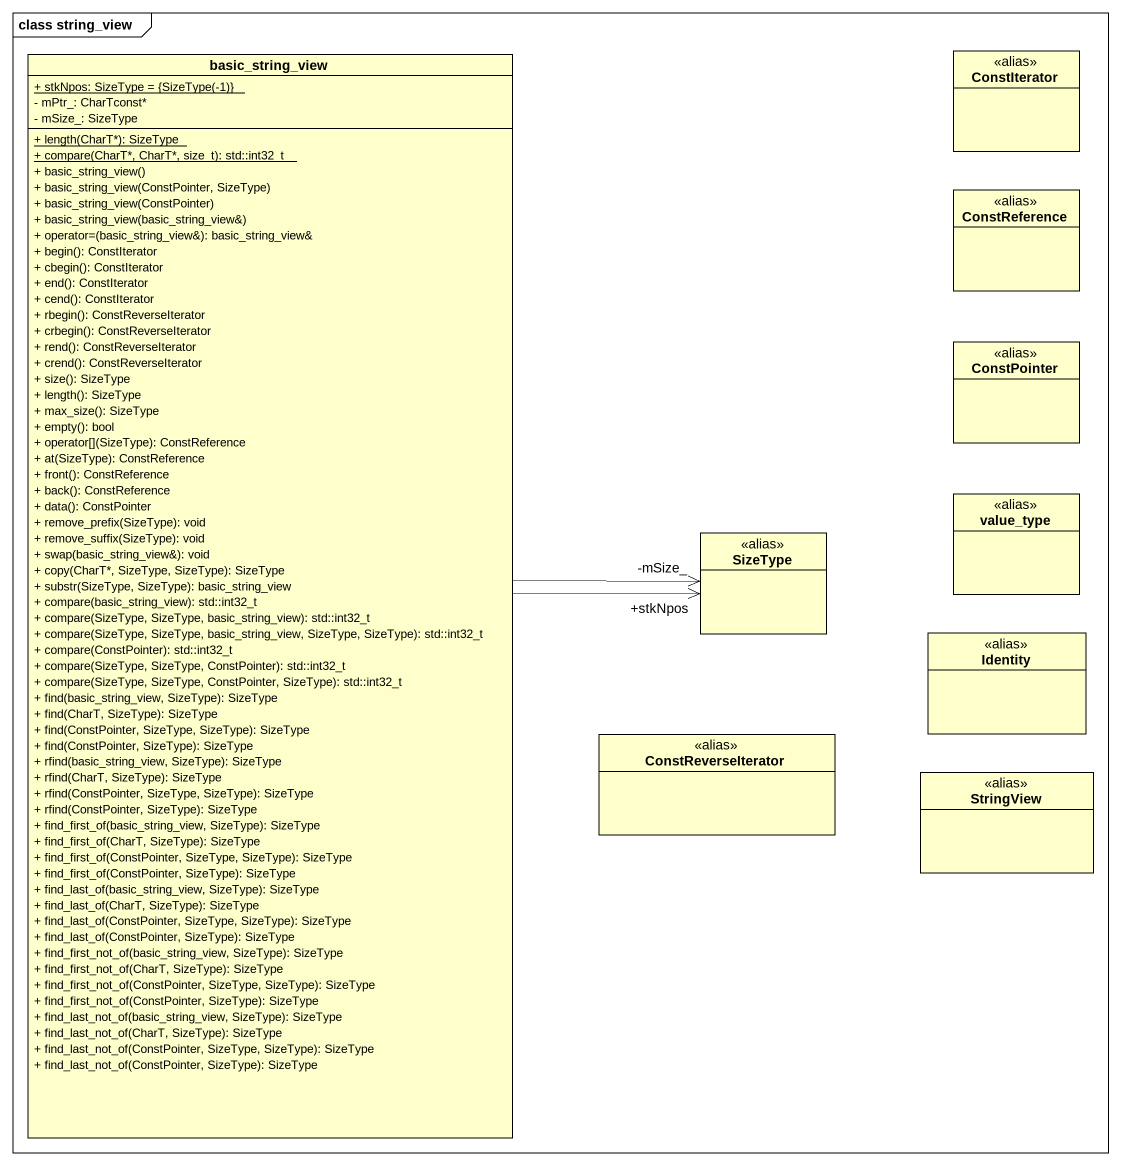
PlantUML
@startuml
mainframe class string_view
hide circle
hide empty members
skinparam classAttributeIconSize 0
class basic_string_view {
  {static} {field} + stkNpos: SizeType = {SizeType(-1)}
  - mPtr_: CharTconst*
  - mSize_: SizeType
  {static} + length(CharT*): SizeType
  {static} + compare(CharT*, CharT*, size_t): std::int32_t
  + basic_string_view()
  + basic_string_view(ConstPointer, SizeType)
  + basic_string_view(ConstPointer)
  + basic_string_view(basic_string_view&)
  + operator=(basic_string_view&): basic_string_view&
  + begin(): ConstIterator
  + cbegin(): ConstIterator
  + end(): ConstIterator
  + cend(): ConstIterator
  + rbegin(): ConstReverseIterator
  + crbegin(): ConstReverseIterator
  + rend(): ConstReverseIterator
  + crend(): ConstReverseIterator
  + size(): SizeType
  + length(): SizeType
  + max_size(): SizeType
  + empty(): bool
  + operator[](SizeType): ConstReference
  + at(SizeType): ConstReference
  + front(): ConstReference
  + back(): ConstReference
  + data(): ConstPointer
  + remove_prefix(SizeType): void
  + remove_suffix(SizeType): void
  + swap(basic_string_view&): void
  + copy(CharT*, SizeType, SizeType): SizeType
  + substr(SizeType, SizeType): basic_string_view
  + compare(basic_string_view): std::int32_t
  + compare(SizeType, SizeType, basic_string_view): std::int32_t
  + compare(SizeType, SizeType, basic_string_view, SizeType, SizeType): std::int32_t
  + compare(ConstPointer): std::int32_t
  + compare(SizeType, SizeType, ConstPointer): std::int32_t
  + compare(SizeType, SizeType, ConstPointer, SizeType): std::int32_t
  + find(basic_string_view, SizeType): SizeType
  + find(CharT, SizeType): SizeType
  + find(ConstPointer, SizeType, SizeType): SizeType
  + find(ConstPointer, SizeType): SizeType
  + rfind(basic_string_view, SizeType): SizeType
  + rfind(CharT, SizeType): SizeType
  + rfind(ConstPointer, SizeType, SizeType): SizeType
  + rfind(ConstPointer, SizeType): SizeType
  + find_first_of(basic_string_view, SizeType): SizeType
  + find_first_of(CharT, SizeType): SizeType
  + find_first_of(ConstPointer, SizeType, SizeType): SizeType
  + find_first_of(ConstPointer, SizeType): SizeType
  + find_last_of(basic_string_view, SizeType): SizeType
  + find_last_of(CharT, SizeType): SizeType
  + find_last_of(ConstPointer, SizeType, SizeType): SizeType
  + find_last_of(ConstPointer, SizeType): SizeType
  + find_first_not_of(basic_string_view, SizeType): SizeType
  + find_first_not_of(CharT, SizeType): SizeType
  + find_first_not_of(ConstPointer, SizeType, SizeType): SizeType
  + find_first_not_of(ConstPointer, SizeType): SizeType
  + find_last_not_of(basic_string_view, SizeType): SizeType
  + find_last_not_of(CharT, SizeType): SizeType
  + find_last_not_of(ConstPointer, SizeType, SizeType): SizeType
  + find_last_not_of(ConstPointer, SizeType): SizeType
}
class ConstIterator <<alias>>
class ConstReference <<alias>>
class ConstPointer <<alias>>
class value_type <<alias>>
class SizeType <<alias>>
class Identity <<alias>>
class ConstReverseIterator <<alias>>
class StringView <<alias>>
basic_string_view -right-> "+stkNpos" SizeType
basic_string_view -right-> "-mSize_" SizeType
@enduml
